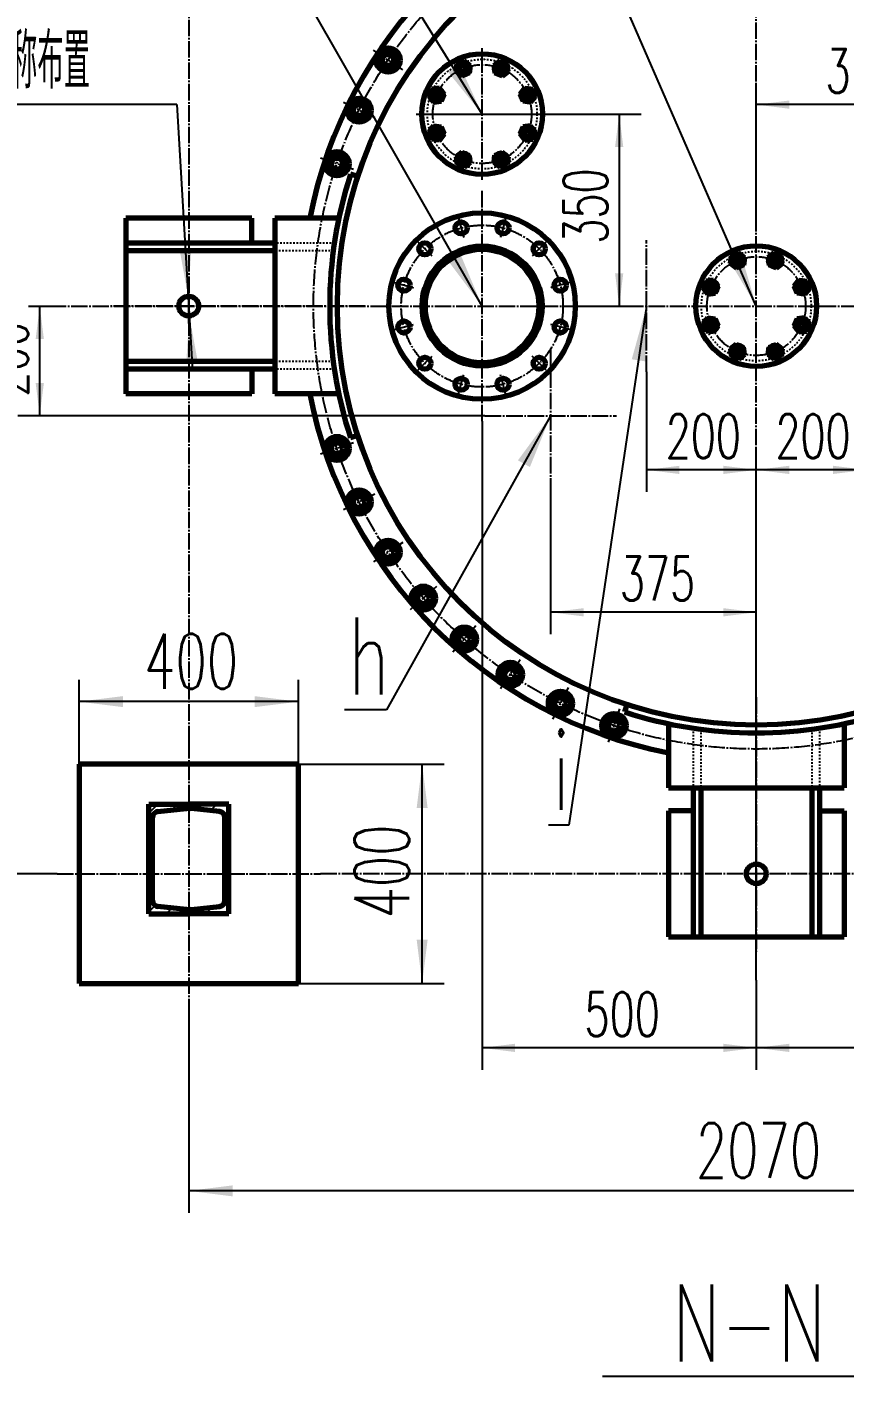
# Model space of a CAD drawing. Header units: millimetres. Extents: x -5940 to 5940, y -8410 to 8410.
# Drawn here: x -4333 to -2843, y -3916 to -1457 of the extents above; entities that cross this region are included whole.
import ezdxf

# ---------------------------------------------------------------- set-up
doc = ezdxf.new("R2010")
doc.units = ezdxf.units.MM
doc.linetypes.add('EB_DASH', pattern=[6, 3, -3])
doc.linetypes.add('EB_DASHDOT', pattern=[39, 30, -3, 3, -3])
for name, color, linetype, lineweight in [('CAXA0', 7, 'Continuous', 70), ('CAXA1', 1, 'EB_DASHDOT', 25), ('CAXA2', 6, 'EB_DASH', 25), ('CAXA3', 4, 'Continuous', 25), ('CAXA4', 3, 'Continuous', 25), ('CAXA5', 51, 'Continuous', 25)]:
    doc.layers.add(name, color=color, linetype=linetype, lineweight=lineweight)
doc.styles.add('机械', font='txt', dxfattribs={"width": 0.667, "bigfont": 'gbcbig.shx'})
doc.dimstyles.new('机械(4)', dxfattribs={"dimscale": 20, "dimtxt": 4, "dimasz": 3, "dimexe": 2, "dimexo": 0, "dimtad": 1, "dimdec": 1, "dimdsep": 46, "dimtxsty": '机械', "dimcen": 0, "dimdle": 4, "dimclrd": 256, "dimclre": 256, "dimclrt": 3, "dimaunit": 1, "dimazin": 2, "dimtfac": 1, "dimtdec": 3, "dimtmove": 0, "dimatfit": 3, "dimfxl": 0, "dimtolj": 1, "dimtzin": 0, "dimarcsym": 0})
doc.dimstyles.new('机械(5)', dxfattribs={"dimscale": 20, "dimtxt": 5, "dimasz": 4, "dimexe": 2, "dimexo": 0, "dimtad": 1, "dimdec": 1, "dimdsep": 46, "dimtxsty": '机械', "dimcen": 0, "dimdle": 5, "dimclrd": 256, "dimclre": 256, "dimclrt": 3, "dimazin": 2, "dimtfac": 1, "dimtdec": 3, "dimtmove": 0, "dimatfit": 3, "dimfxl": 0, "dimtolj": 1, "dimtzin": 0, "dimarcsym": 0})

# ---------------------------------------------------------------- blocks, each defined once
blk = doc.blocks.new('CAXBLOCK93', base_point=(-3674.9, -1516.9))
at = {"layer": 'CAXA0'}
for p, q in [((-3692.2, -1505.4), (-3673.5, -1496.2)), ((-3673.5, -1496.2), (-3656.2, -1507.8)), ((-3692.2, -1505.4), (-3693.5, -1526.1)), ((-3657.6, -1528.5), (-3656.2, -1507.8)), ((-3693.5, -1526.1), (-3676.2, -1537.7)), ((-3657.6, -1528.5), (-3676.2, -1537.7))]:
    blk.add_line(p, q, dxfattribs=at)
for radius in [22, 18, 10.2]:
    blk.add_circle((-3674.9, -1516.9), radius, dxfattribs=at)
at = {"layer": 'CAXA1', "linetype": 'EB_DASHDOT', "lineweight": 25}
blk.add_line((-3648.3, -1534.7), (-3701.5, -1499.2), dxfattribs=at)
at = {"layer": 'CAXA3'}
blk.add_arc((-3674.9, -1516.9), 12, 313.1096, 224.4163, dxfattribs=at)
blk = doc.blocks.new('CAXBLOCK94', base_point=(-3727.7, -1608.4))
at = {"layer": 'CAXA0'}
for p, q in [((-3746.3, -1599.2), (-3729, -1587.7)), ((-3729, -1587.7), (-3710.4, -1596.9)), ((-3709, -1617.6), (-3710.4, -1596.9)), ((-3746.3, -1599.2), (-3745, -1620)), ((-3745, -1620), (-3726.3, -1629.2)), ((-3709, -1617.6), (-3726.3, -1629.2))]:
    blk.add_line(p, q, dxfattribs=at)
for radius in [22, 18, 10.2]:
    blk.add_circle((-3727.7, -1608.4), radius, dxfattribs=at)
at = {"layer": 'CAXA1', "linetype": 'EB_DASHDOT', "lineweight": 25}
blk.add_line((-3699, -1622.6), (-3756.4, -1594.3), dxfattribs=at)
at = {"layer": 'CAXA3'}
blk.add_arc((-3727.7, -1608.4), 12, 320.6096, 231.9163, dxfattribs=at)
blk = doc.blocks.new('CAXBLOCK95', base_point=(-3768.1, -1706))
at = {"layer": 'CAXA0'}
for p, q in [((-3787.8, -1699.3), (-3772.2, -1685.6)), ((-3772.2, -1685.6), (-3752.5, -1692.3)), ((-3748.4, -1712.7), (-3752.5, -1692.3)), ((-3787.8, -1699.3), (-3783.7, -1719.7)), ((-3783.7, -1719.7), (-3764.1, -1726.4)), ((-3748.4, -1712.7), (-3764.1, -1726.4))]:
    blk.add_line(p, q, dxfattribs=at)
for radius in [22, 18, 10.2]:
    blk.add_circle((-3768.1, -1706), radius, dxfattribs=at)
at = {"layer": 'CAXA1', "linetype": 'EB_DASHDOT', "lineweight": 25}
blk.add_line((-3737.8, -1716.3), (-3798.4, -1695.7), dxfattribs=at)
at = {"layer": 'CAXA3'}
blk.add_arc((-3768.1, -1706), 12, 328.1096, 239.4163, dxfattribs=at)
blk = doc.blocks.new('CAXBLOCK96', base_point=(-3768.1, -2225.1))
at = {"layer": 'CAXA0'}
for p, q in [((-3787.8, -2231.8), (-3783.7, -2211.4)), ((-3783.7, -2211.4), (-3764.1, -2204.7)), ((-3748.4, -2218.5), (-3764.1, -2204.7)), ((-3787.8, -2231.8), (-3772.2, -2245.5)), ((-3748.4, -2218.5), (-3752.5, -2238.8)), ((-3772.2, -2245.5), (-3752.5, -2238.8))]:
    blk.add_line(p, q, dxfattribs=at)
for radius in [22, 18, 10.2]:
    blk.add_circle((-3768.1, -2225.1), radius, dxfattribs=at)
at = {"layer": 'CAXA1', "linetype": 'EB_DASHDOT', "lineweight": 25}
blk.add_line((-3737.8, -2214.8), (-3798.4, -2235.4), dxfattribs=at)
at = {"layer": 'CAXA3'}
blk.add_arc((-3768.1, -2225.1), 12, 5.6096, 276.9163, dxfattribs=at)
blk = doc.blocks.new('CAXBLOCK97', base_point=(-3727.7, -2322.7))
at = {"layer": 'CAXA0'}
for p, q in [((-3746.3, -2331.9), (-3745, -2311.2)), ((-3745, -2311.2), (-3726.3, -2302)), ((-3709, -2313.5), (-3726.3, -2302)), ((-3746.3, -2331.9), (-3729, -2343.5)), ((-3729, -2343.5), (-3710.4, -2334.3)), ((-3709, -2313.5), (-3710.4, -2334.3))]:
    blk.add_line(p, q, dxfattribs=at)
for radius in [22, 18, 10.2]:
    blk.add_circle((-3727.7, -2322.7), radius, dxfattribs=at)
at = {"layer": 'CAXA1', "linetype": 'EB_DASHDOT', "lineweight": 25}
blk.add_line((-3699, -2308.6), (-3756.4, -2336.9), dxfattribs=at)
at = {"layer": 'CAXA3'}
blk.add_arc((-3727.7, -2322.7), 12, 13.1096, 284.4163, dxfattribs=at)
blk = doc.blocks.new('CAXBLOCK98', base_point=(-3674.9, -2414.2))
at = {"layer": 'CAXA0'}
for p, q in [((-3693.5, -2405), (-3676.2, -2393.5)), ((-3692.2, -2425.7), (-3693.5, -2405)), ((-3657.6, -2402.6), (-3676.2, -2393.5)), ((-3657.6, -2402.6), (-3656.2, -2423.4)), ((-3692.2, -2425.7), (-3673.5, -2434.9)), ((-3673.5, -2434.9), (-3656.2, -2423.4))]:
    blk.add_line(p, q, dxfattribs=at)
for radius in [22, 18, 10.2]:
    blk.add_circle((-3674.9, -2414.2), radius, dxfattribs=at)
at = {"layer": 'CAXA1', "linetype": 'EB_DASHDOT', "lineweight": 25}
blk.add_line((-3648.3, -2396.4), (-3701.5, -2432), dxfattribs=at)
at = {"layer": 'CAXA3'}
blk.add_arc((-3674.9, -2414.2), 12, 20.6096, 291.9163, dxfattribs=at)
blk = doc.blocks.new('CAXBLOCK99', base_point=(-3610.6, -2498))
at = {"layer": 'CAXA0'}
for p, q in [((-3630.3, -2491.3), (-3614.6, -2477.6)), ((-3594.9, -2484.3), (-3614.6, -2477.6)), ((-3626.2, -2511.7), (-3630.3, -2491.3)), ((-3606.5, -2518.4), (-3590.9, -2504.7)), ((-3594.9, -2484.3), (-3590.9, -2504.7)), ((-3626.2, -2511.7), (-3606.5, -2518.4))]:
    blk.add_line(p, q, dxfattribs=at)
for radius in [22, 18, 10.2]:
    blk.add_circle((-3610.6, -2498), radius, dxfattribs=at)
at = {"layer": 'CAXA1', "linetype": 'EB_DASHDOT', "lineweight": 25}
blk.add_line((-3586.5, -2476.9), (-3634.6, -2519.1), dxfattribs=at)
at = {"layer": 'CAXA3'}
blk.add_arc((-3610.6, -2498), 12, 28.1096, 299.4163, dxfattribs=at)
blk = doc.blocks.new('CAXBLOCK100', base_point=(-3535.9, -2572.7))
at = {"layer": 'CAXA0'}
for p, q in [((-3556.3, -2568.6), (-3542.6, -2553)), ((-3522.2, -2557.1), (-3542.6, -2553)), ((-3522.2, -2557.1), (-3515.5, -2576.7)), ((-3549.6, -2588.3), (-3556.3, -2568.6)), ((-3529.2, -2592.4), (-3515.5, -2576.7)), ((-3549.6, -2588.3), (-3529.2, -2592.4))]:
    blk.add_line(p, q, dxfattribs=at)
for radius in [22, 18, 10.2]:
    blk.add_circle((-3535.9, -2572.7), radius, dxfattribs=at)
at = {"layer": 'CAXA1', "linetype": 'EB_DASHDOT', "lineweight": 25}
blk.add_line((-3514.8, -2548.6), (-3557, -2596.7), dxfattribs=at)
at = {"layer": 'CAXA3'}
blk.add_arc((-3535.9, -2572.7), 12, 35.6096, 306.9163, dxfattribs=at)
blk = doc.blocks.new('CAXBLOCK101', base_point=(-3452.1, -2637))
at = {"layer": 'CAXA0'}
for p, q in [((-3472.8, -2635.6), (-3461.3, -2618.3)), ((-3440.5, -2619.7), (-3461.3, -2618.3)), ((-3440.5, -2619.7), (-3431.3, -2638.3)), ((-3463.6, -2654.3), (-3472.8, -2635.6)), ((-3463.6, -2654.3), (-3442.9, -2655.6)), ((-3442.9, -2655.6), (-3431.3, -2638.3))]:
    blk.add_line(p, q, dxfattribs=at)
for radius in [22, 18, 10.2]:
    blk.add_circle((-3452.1, -2637), radius, dxfattribs=at)
at = {"layer": 'CAXA1', "linetype": 'EB_DASHDOT', "lineweight": 25}
blk.add_line((-3434.3, -2610.4), (-3469.9, -2663.6), dxfattribs=at)
at = {"layer": 'CAXA3'}
blk.add_arc((-3452.1, -2637), 12, 43.1096, 314.4163, dxfattribs=at)
blk = doc.blocks.new('CAXBLOCK102', base_point=(-3360.6, -2689.8))
at = {"layer": 'CAXA0'}
for p, q in [((-3381.4, -2691.2), (-3372.2, -2672.5)), ((-3351.4, -2671.2), (-3372.2, -2672.5)), ((-3351.4, -2671.2), (-3339.9, -2688.4)), ((-3369.8, -2708.4), (-3381.4, -2691.2)), ((-3349.1, -2707.1), (-3339.9, -2688.4)), ((-3369.8, -2708.4), (-3349.1, -2707.1))]:
    blk.add_line(p, q, dxfattribs=at)
for radius in [22, 18, 10.2]:
    blk.add_circle((-3360.6, -2689.8), radius, dxfattribs=at)
at = {"layer": 'CAXA1', "linetype": 'EB_DASHDOT', "lineweight": 25}
blk.add_line((-3346.5, -2661.1), (-3374.8, -2718.5), dxfattribs=at)
at = {"layer": 'CAXA3'}
blk.add_arc((-3360.6, -2689.8), 12, 50.6096, 321.9163, dxfattribs=at)
blk = doc.blocks.new('CAXBLOCK103', base_point=(-3263, -2730.2))
at = {"layer": 'CAXA0'}
for p, q in [((-3283.4, -2734.3), (-3276.7, -2714.6)), ((-3256.3, -2710.5), (-3276.7, -2714.6)), ((-3256.3, -2710.5), (-3242.6, -2726.2)), ((-3249.3, -2745.8), (-3242.6, -2726.2)), ((-3269.7, -2749.9), (-3283.4, -2734.3)), ((-3269.7, -2749.9), (-3249.3, -2745.8))]:
    blk.add_line(p, q, dxfattribs=at)
for radius in [22, 18, 10.2]:
    blk.add_circle((-3263, -2730.2), radius, dxfattribs=at)
at = {"layer": 'CAXA1', "linetype": 'EB_DASHDOT', "lineweight": 25}
blk.add_line((-3252.7, -2699.9), (-3273.3, -2760.5), dxfattribs=at)
at = {"layer": 'CAXA3'}
blk.add_arc((-3263, -2730.2), 12, 58.1096, 329.4163, dxfattribs=at)
blk = doc.blocks.new('*D180')
at = {"layer": 'CAXA4', "linetype": 'Continuous', "lineweight": 25}
for points in [[(-4039.5, -1947.6), (-4054.1, -1868.3), (-4034.2, -1867.2)], [(-4037.4, -1983.5), (-4042.7, -2064), (-4022.8, -2062.8)]]:
    blk.add_hatch(color=131, dxfattribs=at).paths.add_polyline_path(points, flags=0)
at = {"layer": 'CAXA4', "color": 131, "linetype": 'Continuous', "lineweight": 25}
for q in [(-4778, -1598.3), (-4031.6, -2083.4)]:
    blk.add_line((-4059.9, -1598.3), q, dxfattribs=at)
at = {"layer": 'CAXA4', "color": 3, "linetype": 'Continuous', "lineweight": 25, "insert": (-4773, -1468.9), "char_height": 100, "attachment_point": 1, "style": '机械'}
blk.add_mtext('4-{%%C}36 对称布置', dxfattribs=at)
blk = doc.blocks.new('*D181')
at = {"layer": 'CAXA4', "linetype": 'Continuous', "lineweight": 25}
for points in [[(-4238.5, -2686.7), (-4158.5, -2676.7), (-4158.5, -2696.7)], [(-3838.5, -2686.7), (-3918.5, -2676.7), (-3918.5, -2696.7)]]:
    blk.add_hatch(color=131, dxfattribs=at).paths.add_polyline_path(points, flags=0)
at = {"layer": 'CAXA4', "color": 131, "linetype": 'Continuous', "lineweight": 25}
for p, q in [((-4238.5, -2800.6), (-4238.5, -2646.7)), ((-3838.5, -2800.6), (-3838.5, -2646.7)), ((-3838.5, -2686.7), (-4238.5, -2686.7))]:
    blk.add_line(p, q, dxfattribs=at)
at = {"layer": 'CAXA4', "color": 3, "linetype": 'Continuous', "lineweight": 25, "insert": (-4119.9, -2563.1), "char_height": 100, "attachment_point": 1, "style": '机械'}
blk.add_mtext('400', dxfattribs=at)
blk = doc.blocks.new('*D185')
at = {"layer": 'CAXA4', "linetype": 'Continuous', "lineweight": 25}
for points in [[(-3612.8, -2800.6), (-3602.8, -2880.6), (-3622.8, -2880.6)], [(-3612.8, -3200.6), (-3602.8, -3120.6), (-3622.8, -3120.6)]]:
    blk.add_hatch(color=131, dxfattribs=at).paths.add_polyline_path(points, flags=0)
at = {"layer": 'CAXA4', "color": 131, "linetype": 'Continuous', "lineweight": 25}
for p, q in [((-3838.5, -2800.6), (-3572.8, -2800.6)), ((-3612.8, -3200.6), (-3612.8, -2800.6)), ((-3838.5, -3200.6), (-3572.8, -3200.6))]:
    blk.add_line(p, q, dxfattribs=at)
at = {"layer": 'CAXA4', "color": 3, "linetype": 'Continuous', "lineweight": 25, "insert": (-3736.4, -3082), "char_height": 100, "attachment_point": 1, "rotation": 90, "style": '机械'}
blk.add_mtext('400', dxfattribs=at)
blk = doc.blocks.new('*D186')
at = {"layer": 'CAXA4', "linetype": 'Continuous', "lineweight": 25}
for points in [[(-3503.5, -3317.9), (-3443.5, -3310.4), (-3443.5, -3325.4)], [(-3003.5, -3317.9), (-3063.5, -3310.4), (-3063.5, -3325.4)]]:
    blk.add_hatch(color=131, dxfattribs=at).paths.add_polyline_path(points, flags=0)
at = {"layer": 'CAXA4', "color": 131, "linetype": 'Continuous', "lineweight": 25}
for p, q in [((-3503.5, -2175.6), (-3503.5, -3357.9)), ((-3003.5, -3194.3), (-3003.5, -3357.9)), ((-3003.5, -3317.9), (-3503.5, -3317.9))]:
    blk.add_line(p, q, dxfattribs=at)
at = {"layer": 'CAXA4', "color": 3, "linetype": 'Continuous', "lineweight": 25, "insert": (-3316.7, -3216.5), "char_height": 80, "attachment_point": 1, "style": '机械'}
blk.add_mtext('500', dxfattribs=at)
blk = doc.blocks.new('*D187')
at = {"layer": 'CAXA4', "linetype": 'Continuous', "lineweight": 25}
for points in [[(-3003.5, -2264.2), (-2943.5, -2256.7), (-2943.5, -2271.7)], [(-2803.5, -2264.2), (-2863.5, -2256.7), (-2863.5, -2271.7)]]:
    blk.add_hatch(color=131, dxfattribs=at).paths.add_polyline_path(points, flags=0)
at = {"layer": 'CAXA4', "color": 131, "linetype": 'Continuous', "lineweight": 25}
for p, q in [((-2803.5, -2085.6), (-2803.5, -2304.2)), ((-3003.5, -3194.3), (-3003.5, -2224.2)), ((-2803.5, -2264.2), (-3003.5, -2264.2))]:
    blk.add_line(p, q, dxfattribs=at)
at = {"layer": 'CAXA4', "color": 3, "linetype": 'Continuous', "lineweight": 25, "insert": (-2968.6, -2162.8), "char_height": 80, "attachment_point": 1, "style": '机械'}
blk.add_mtext('200', dxfattribs=at)
blk = doc.blocks.new('*D188')
at = {"layer": 'CAXA4', "linetype": 'Continuous', "lineweight": 25}
for points in [[(-3203.5, -2264.2), (-3143.5, -2256.7), (-3143.5, -2271.7)], [(-3003.5, -2264.2), (-3063.5, -2256.7), (-3063.5, -2271.7)]]:
    blk.add_hatch(color=131, dxfattribs=at).paths.add_polyline_path(points, flags=0)
at = {"layer": 'CAXA4', "color": 131, "linetype": 'Continuous', "lineweight": 25}
for p, q in [((-3203.5, -2085.6), (-3203.5, -2304.2)), ((-3003.5, -3194.3), (-3003.5, -2224.2)), ((-3003.5, -2264.2), (-3203.5, -2264.2))]:
    blk.add_line(p, q, dxfattribs=at)
at = {"layer": 'CAXA4', "color": 3, "linetype": 'Continuous', "lineweight": 25, "insert": (-3168.6, -2162.8), "char_height": 80, "attachment_point": 1, "style": '机械'}
blk.add_mtext('200', dxfattribs=at)
blk = doc.blocks.new('*D190')
at = {"layer": 'CAXA4', "linetype": 'Continuous', "lineweight": 25}
blk.add_hatch(color=131, dxfattribs=at).paths.add_polyline_path([(-3503.5, -1965.6), (-3542.3, -1872.6), (-3564, -1885)], flags=0)
at = {"layer": 'CAXA4', "color": 131, "linetype": 'Continuous', "lineweight": 25}
for p, q in [((-3878.4, -1309.9), (-3981.5, -1309.9)), ((-3503.5, -1965.6), (-3878.4, -1309.9))]:
    blk.add_line(p, q, dxfattribs=at)
at = {"layer": 'CAXA4', "color": 3, "linetype": 'Continuous', "lineweight": 25, "insert": (-3974.5, -1172.9), "char_height": 140, "attachment_point": 1, "style": '机械'}
blk.add_mtext('a', dxfattribs=at)
blk = doc.blocks.new('*D191')
at = {"layer": 'CAXA4', "linetype": 'Continuous', "lineweight": 25}
blk.add_hatch(color=131, dxfattribs=at).paths.add_polyline_path([(-3203.5, -1965.6), (-3230.6, -2062.6), (-3205.9, -2066.3)], flags=0)
at = {"layer": 'CAXA4', "color": 131, "linetype": 'Continuous', "lineweight": 25}
for p, q in [((-3203.5, -1965.6), (-3345.1, -2911.9)), ((-3345.1, -2911.9), (-3382.1, -2911.9))]:
    blk.add_line(p, q, dxfattribs=at)
at = {"layer": 'CAXA4', "color": 3, "linetype": 'Continuous', "lineweight": 25, "insert": (-3375.1, -2743.8), "char_height": 140, "attachment_point": 1, "style": '机械'}
blk.add_mtext('i', dxfattribs=at)
blk = doc.blocks.new('*D193')
at = {"layer": 'CAXA4', "linetype": 'Continuous', "lineweight": 25}
blk.add_hatch(color=131, dxfattribs=at).paths.add_polyline_path([(-3003.5, -1965.6), (-3032, -1868.9), (-3054.9, -1878.9)], flags=0)
at = {"layer": 'CAXA4', "color": 131, "linetype": 'Continuous', "lineweight": 25}
for p, q in [((-3378.2, -1106), (-3507.1, -1106)), ((-3003.5, -1965.6), (-3378.2, -1106))]:
    blk.add_line(p, q, dxfattribs=at)
at = {"layer": 'CAXA4', "color": 3, "linetype": 'Continuous', "lineweight": 25, "insert": (-3500.1, -969), "char_height": 140, "attachment_point": 1, "style": '机械'}
blk.add_mtext('c', dxfattribs=at)
blk = doc.blocks.new('*D194')
at = {"layer": 'CAXA4', "linetype": 'Continuous', "lineweight": 25}
for points in [[(-3378.5, -2523.8), (-3318.5, -2516.3), (-3318.5, -2531.3)], [(-3003.5, -2523.8), (-3063.5, -2516.3), (-3063.5, -2531.3)]]:
    blk.add_hatch(color=131, dxfattribs=at).paths.add_polyline_path(points, flags=0)
at = {"layer": 'CAXA4', "color": 131, "linetype": 'Continuous', "lineweight": 25}
for p, q in [((-3378.5, -2285.6), (-3378.5, -2563.8)), ((-3003.5, -3194.3), (-3003.5, -2483.8)), ((-3003.5, -2523.8), (-3378.5, -2523.8))]:
    blk.add_line(p, q, dxfattribs=at)
at = {"layer": 'CAXA4', "color": 3, "linetype": 'Continuous', "lineweight": 25, "insert": (-3252.3, -2422.4), "char_height": 80, "attachment_point": 1, "style": '机械'}
blk.add_mtext('375', dxfattribs=at)
blk = doc.blocks.new('*D195')
at = {"layer": 'CAXA4', "linetype": 'Continuous', "lineweight": 25}
blk.add_hatch(color=131, dxfattribs=at).paths.add_polyline_path([(-3378.5, -2165.6), (-3438.1, -2246.8), (-3416.3, -2259)], flags=0)
at = {"layer": 'CAXA4', "color": 131, "linetype": 'Continuous', "lineweight": 25}
for p, q in [((-3378.5, -2165.6), (-3677.6, -2701.6)), ((-3677.6, -2701.6), (-3754.7, -2701.6))]:
    blk.add_line(p, q, dxfattribs=at)
at = {"layer": 'CAXA4', "color": 3, "linetype": 'Continuous', "lineweight": 25, "insert": (-3747.7, -2533.5), "char_height": 140, "attachment_point": 1, "style": '机械'}
blk.add_mtext('h', dxfattribs=at)
blk = doc.blocks.new('*D198')
at = {"layer": 'CAXA4', "linetype": 'Continuous', "lineweight": 25}
for points in [[(-3003.5, -1598.3), (-2943.5, -1590.8), (-2943.5, -1605.8)], [(-2628.5, -1598.3), (-2688.5, -1590.8), (-2688.5, -1605.8)]]:
    blk.add_hatch(color=131, dxfattribs=at).paths.add_polyline_path(points, flags=0)
at = {"layer": 'CAXA4', "color": 131, "linetype": 'Continuous', "lineweight": 25}
for p, q in [((-3003.5, -1823.1), (-3003.5, -1558.3)), ((-2628.5, -1645.6), (-2628.5, -1558.3)), ((-2628.5, -1598.3), (-3003.5, -1598.3))]:
    blk.add_line(p, q, dxfattribs=at)
at = {"layer": 'CAXA4', "color": 3, "linetype": 'Continuous', "lineweight": 25, "insert": (-2877.3, -1496.9), "char_height": 80, "attachment_point": 1, "style": '机械'}
blk.add_mtext('375', dxfattribs=at)
blk = doc.blocks.new('*D199')
at = {"layer": 'CAXA4', "linetype": 'Continuous', "lineweight": 25}
blk.add_hatch(color=131, dxfattribs=at).paths.add_polyline_path([(-3503.4, -1615.6), (-3545.5, -1524), (-3566.8, -1537.2)], flags=0)
at = {"layer": 'CAXA4', "color": 131, "linetype": 'Continuous', "lineweight": 25}
for p, q in [((-3693.2, -1309.9), (-3791.4, -1309.9)), ((-3503.4, -1615.6), (-3693.2, -1309.9))]:
    blk.add_line(p, q, dxfattribs=at)
at = {"layer": 'CAXA4', "color": 3, "linetype": 'Continuous', "lineweight": 25, "insert": (-3784.4, -1141.8), "char_height": 140, "attachment_point": 1, "style": '机械'}
blk.add_mtext('b', dxfattribs=at)
blk = doc.blocks.new('*D200')
at = {"layer": 'CAXA4', "linetype": 'Continuous', "lineweight": 25}
for points in [[(-3253.5, -1615.6), (-3261, -1675.6), (-3246, -1675.6)], [(-3253.5, -1965.6), (-3261, -1905.6), (-3246, -1905.6)]]:
    blk.add_hatch(color=131, dxfattribs=at).paths.add_polyline_path(points, flags=0)
at = {"layer": 'CAXA4', "color": 131, "linetype": 'Continuous', "lineweight": 25}
for p, q in [((-3623.4, -1615.6), (-3213.5, -1615.6)), ((-3253.5, -1615.6), (-3253.5, -1965.6)), ((-3333.5, -1965.6), (-3213.5, -1965.6))]:
    blk.add_line(p, q, dxfattribs=at)
at = {"layer": 'CAXA4', "color": 3, "linetype": 'Continuous', "lineweight": 25, "insert": (-3354.9, -1851.9), "char_height": 80, "attachment_point": 1, "rotation": 90, "style": '机械'}
blk.add_mtext('350', dxfattribs=at)
blk = doc.blocks.new('*D209')
at = {"layer": 'CAXA4', "linetype": 'Continuous', "lineweight": 25}
for points in [[(-3003.5, -3317.9), (-2943.5, -3310.4), (-2943.5, -3325.4)], [(-2503.5, -3317.9), (-2563.5, -3310.4), (-2563.5, -3325.4)]]:
    blk.add_hatch(color=131, dxfattribs=at).paths.add_polyline_path(points, flags=0)
at = {"layer": 'CAXA4', "color": 131, "linetype": 'Continuous', "lineweight": 25}
for p, q in [((-2503.5, -2435.6), (-2503.5, -3357.9)), ((-3003.5, -3194.3), (-3003.5, -3357.9)), ((-2503.5, -3317.9), (-3003.5, -3317.9))]:
    blk.add_line(p, q, dxfattribs=at)
at = {"layer": 'CAXA4', "color": 3, "linetype": 'Continuous', "lineweight": 25, "insert": (-2816.8, -3216.5), "char_height": 80, "attachment_point": 1, "style": '机械'}
blk.add_mtext('500', dxfattribs=at)
blk = doc.blocks.new('CAXBLOCK130')
at = {"layer": 'CAXA0', "color": 0, "linetype": 'Continuous', "lineweight": 25}
for p, q in [((-4111.5, -2890.1), (-4094.9, -2873.6)), ((-4069.8, -2884.4), (-4059, -2873.6)), ((-4031.4, -2882), (-4023, -2873.6)), ((-3998.8, -2885.2), (-3987.1, -2873.6)), ((-3972.8, -2895.2), (-3965.5, -2887.8)), ((-4111.5, -2926.1), (-4104.5, -2919.1)), ((-3972.5, -2930.8), (-3965.5, -2923.8)), ((-4111.5, -2962), (-4104.5, -2955)), ((-3972.5, -2966.7), (-3965.5, -2959.7)), ((-4111.5, -2997.9), (-4104.5, -2990.9)), ((-3970.4, -3000.6), (-3965.5, -2995.6)), ((-3972.5, -3002.6), (-3970.4, -3000.6)), ((-4111.5, -3033.8), (-4104.5, -3026.8)), ((-3972.5, -3038.5), (-3965.5, -3031.5)), ((-4111.5, -3069.8), (-4099.9, -3058.2)), ((-4079.4, -3073.6), (-4068.6, -3062.9)), ((-4043.4, -3073.6), (-4038.8, -3068.9)), ((-4037.2, -3067.3), (-4036.5, -3066.6)), ((-4007.5, -3073.6), (-3995.5, -3061.6)), ((-3971.6, -3073.6), (-3965.5, -3067.4))]:
    blk.add_line(p, q, dxfattribs=at)
blk = doc.blocks.new('*D216')
at = {"layer": 'CAXA4', "linetype": 'Continuous', "lineweight": 25}
for points in [[(-4310.1, -1965.6), (-4302.6, -2025.6), (-4317.6, -2025.6)], [(-4310.1, -2165.6), (-4302.6, -2105.6), (-4317.6, -2105.6)]]:
    blk.add_hatch(color=131, dxfattribs=at).paths.add_polyline_path(points, flags=0)
at = {"layer": 'CAXA4', "color": 131, "linetype": 'Continuous', "lineweight": 25}
for p, q in [((-4330.9, -1965.6), (-4270.1, -1965.6)), ((-4310.1, -2165.6), (-4310.1, -1965.6)), ((-3498.5, -2165.6), (-4350.1, -2165.6))]:
    blk.add_line(p, q, dxfattribs=at)
at = {"layer": 'CAXA4', "color": 3, "linetype": 'Continuous', "lineweight": 25, "insert": (-4411.5, -2130.7), "char_height": 80, "attachment_point": 1, "rotation": 90, "style": '机械'}
blk.add_mtext('200', dxfattribs=at)
blk = doc.blocks.new('CAXBLOCK132', base_point=(-2920.3, -2000))
at = {"layer": 'CAXA0'}
for p, q in [((-2934.1, -2001.8), (-2928.8, -1989)), ((-2915, -1987.2), (-2928.8, -1989)), ((-2915, -1987.2), (-2906.6, -1998.2)), ((-2925.6, -2012.8), (-2934.1, -2001.8)), ((-2925.6, -2012.8), (-2911.9, -2011)), ((-2911.9, -2011), (-2906.6, -1998.2))]:
    blk.add_line(p, q, dxfattribs=at)
for radius in [12, 6.8]:
    blk.add_circle((-2920.3, -2000), radius, dxfattribs=at)
at = {"layer": 'CAXA1', "linetype": 'EB_DASHDOT', "lineweight": 25}
blk.add_line((-2906.5, -2005.8), (-2934.2, -1994.3), dxfattribs=at)
at = {"layer": 'CAXA3'}
blk.add_arc((-2920.3, -2000), 8, 147.5, 337.5, dxfattribs=at)
blk = doc.blocks.new('CAXBLOCK133', base_point=(-2920.3, -1931.1))
at = {"layer": 'CAXA0'}
for p, q in [((-2925.6, -1918.3), (-2934.1, -1929.3)), ((-2925.6, -1918.3), (-2911.9, -1920.1)), ((-2928.8, -1942.1), (-2934.1, -1929.3)), ((-2915, -1943.9), (-2928.8, -1942.1)), ((-2915, -1943.9), (-2906.6, -1932.9)), ((-2906.6, -1932.9), (-2911.9, -1920.1))]:
    blk.add_line(p, q, dxfattribs=at)
for radius in [12, 6.8]:
    blk.add_circle((-2920.3, -1931.1), radius, dxfattribs=at)
at = {"layer": 'CAXA1', "linetype": 'EB_DASHDOT', "lineweight": 25}
blk.add_line((-2906.5, -1925.4), (-2934.2, -1936.9), dxfattribs=at)
at = {"layer": 'CAXA3'}
blk.add_arc((-2920.3, -1931.1), 8, 192.5, 22.5, dxfattribs=at)
blk = doc.blocks.new('CAXBLOCK134', base_point=(-2969, -1882.4))
at = {"layer": 'CAXA0'}
for p, q in [((-2981.8, -1877.1), (-2970.8, -1868.7)), ((-2958, -1874), (-2970.8, -1868.7)), ((-2981.8, -1877.1), (-2980, -1890.9)), ((-2967.2, -1896.2), (-2980, -1890.9)), ((-2956.2, -1887.7), (-2967.2, -1896.2)), ((-2956.2, -1887.7), (-2958, -1874))]:
    blk.add_line(p, q, dxfattribs=at)
for radius in [12, 6.8]:
    blk.add_circle((-2969, -1882.4), radius, dxfattribs=at)
at = {"layer": 'CAXA1', "linetype": 'EB_DASHDOT', "lineweight": 25}
blk.add_line((-2963.3, -1868.6), (-2974.8, -1896.3), dxfattribs=at)
at = {"layer": 'CAXA3'}
blk.add_arc((-2969, -1882.4), 8, 237.5, 67.5, dxfattribs=at)
blk = doc.blocks.new('CAXBLOCK135', base_point=(-3037.9, -1882.4))
at = {"layer": 'CAXA0'}
for p, q in [((-3036.1, -1868.7), (-3048.9, -1874)), ((-3025.1, -1877.1), (-3036.1, -1868.7)), ((-3050.7, -1887.7), (-3048.9, -1874)), ((-3050.7, -1887.7), (-3039.7, -1896.2)), ((-3026.9, -1890.9), (-3039.7, -1896.2)), ((-3025.1, -1877.1), (-3026.9, -1890.9))]:
    blk.add_line(p, q, dxfattribs=at)
for radius in [12, 6.8]:
    blk.add_circle((-3037.9, -1882.4), radius, dxfattribs=at)
at = {"layer": 'CAXA1', "linetype": 'EB_DASHDOT', "lineweight": 25}
blk.add_line((-3043.6, -1868.6), (-3032.2, -1896.3), dxfattribs=at)
at = {"layer": 'CAXA3'}
blk.add_arc((-3037.9, -1882.4), 8, 282.5, 112.5, dxfattribs=at)
blk = doc.blocks.new('CAXBLOCK136', base_point=(-3086.6, -1931.1))
at = {"layer": 'CAXA0'}
for p, q in [((-3081.3, -1918.3), (-3095, -1920.1)), ((-3081.3, -1918.3), (-3072.9, -1929.3)), ((-3095, -1920.1), (-3100.4, -1932.9)), ((-3091.9, -1943.9), (-3100.4, -1932.9)), ((-3091.9, -1943.9), (-3078.2, -1942.1)), ((-3072.9, -1929.3), (-3078.2, -1942.1))]:
    blk.add_line(p, q, dxfattribs=at)
for radius in [12, 6.8]:
    blk.add_circle((-3086.6, -1931.1), radius, dxfattribs=at)
at = {"layer": 'CAXA1', "linetype": 'EB_DASHDOT', "lineweight": 25}
blk.add_line((-3100.5, -1925.4), (-3072.8, -1936.9), dxfattribs=at)
at = {"layer": 'CAXA3'}
blk.add_arc((-3086.6, -1931.1), 8, 327.5, 157.5, dxfattribs=at)
blk = doc.blocks.new('CAXBLOCK137', base_point=(-3086.6, -2000))
at = {"layer": 'CAXA0'}
for p, q in [((-3091.9, -1987.2), (-3100.4, -1998.2)), ((-3091.9, -1987.2), (-3078.2, -1989)), ((-3078.2, -1989), (-3072.9, -2001.8)), ((-3100.4, -1998.2), (-3095, -2011)), ((-3081.3, -2012.8), (-3095, -2011)), ((-3081.3, -2012.8), (-3072.9, -2001.8))]:
    blk.add_line(p, q, dxfattribs=at)
for radius in [12, 6.8]:
    blk.add_circle((-3086.6, -2000), radius, dxfattribs=at)
at = {"layer": 'CAXA1', "linetype": 'EB_DASHDOT', "lineweight": 25}
blk.add_line((-3100.5, -2005.8), (-3072.8, -1994.3), dxfattribs=at)
at = {"layer": 'CAXA3'}
blk.add_arc((-3086.6, -2000), 8, 12.5, 202.5, dxfattribs=at)
blk = doc.blocks.new('CAXBLOCK138', base_point=(-2969, -2048.7))
at = {"layer": 'CAXA0'}
for p, q in [((-2981.8, -2054), (-2980, -2040.3)), ((-2980, -2040.3), (-2967.2, -2035)), ((-2956.2, -2043.4), (-2967.2, -2035)), ((-2981.8, -2054), (-2970.8, -2062.5)), ((-2970.8, -2062.5), (-2958, -2057.2)), ((-2956.2, -2043.4), (-2958, -2057.2))]:
    blk.add_line(p, q, dxfattribs=at)
for radius in [12, 6.8]:
    blk.add_circle((-2969, -2048.7), radius, dxfattribs=at)
at = {"layer": 'CAXA1', "linetype": 'EB_DASHDOT', "lineweight": 25}
blk.add_line((-2963.3, -2062.6), (-2974.8, -2034.9), dxfattribs=at)
at = {"layer": 'CAXA3'}
blk.add_arc((-2969, -2048.7), 8, 102.5, 292.5, dxfattribs=at)
blk = doc.blocks.new('CAXBLOCK139', base_point=(-3037.9, -2048.7))
at = {"layer": 'CAXA0'}
for p, q in [((-3050.7, -2043.4), (-3039.7, -2035)), ((-3039.7, -2035), (-3026.9, -2040.3)), ((-3025.1, -2054), (-3026.9, -2040.3)), ((-3050.7, -2043.4), (-3048.9, -2057.2)), ((-3048.9, -2057.2), (-3036.1, -2062.5)), ((-3025.1, -2054), (-3036.1, -2062.5))]:
    blk.add_line(p, q, dxfattribs=at)
for radius in [12, 6.8]:
    blk.add_circle((-3037.9, -2048.7), radius, dxfattribs=at)
at = {"layer": 'CAXA1', "linetype": 'EB_DASHDOT', "lineweight": 25}
blk.add_line((-3043.6, -2062.6), (-3032.2, -2034.9), dxfattribs=at)
at = {"layer": 'CAXA3'}
blk.add_arc((-3037.9, -2048.7), 8, 57.5, 247.5, dxfattribs=at)
blk = doc.blocks.new('CAXBLOCK140', base_point=(-3420.3, -1650))
at = {"layer": 'CAXA0'}
for p, q in [((-3434, -1651.8), (-3428.7, -1639)), ((-3415, -1637.2), (-3428.7, -1639)), ((-3415, -1637.2), (-3406.5, -1648.2)), ((-3425.6, -1662.8), (-3434, -1651.8)), ((-3425.6, -1662.8), (-3411.8, -1661)), ((-3411.8, -1661), (-3406.5, -1648.2))]:
    blk.add_line(p, q, dxfattribs=at)
for radius in [12, 6.8]:
    blk.add_circle((-3420.3, -1650), radius, dxfattribs=at)
at = {"layer": 'CAXA1', "linetype": 'EB_DASHDOT', "lineweight": 25}
blk.add_line((-3406.4, -1655.8), (-3434.1, -1644.3), dxfattribs=at)
at = {"layer": 'CAXA3'}
blk.add_arc((-3420.3, -1650), 8, 147.5, 337.5, dxfattribs=at)
blk = doc.blocks.new('CAXBLOCK141', base_point=(-3420.3, -1581.1))
at = {"layer": 'CAXA0'}
for p, q in [((-3425.6, -1568.3), (-3434, -1579.3)), ((-3425.6, -1568.3), (-3411.8, -1570.1)), ((-3406.5, -1582.9), (-3411.8, -1570.1)), ((-3428.7, -1592.1), (-3434, -1579.3)), ((-3415, -1593.9), (-3428.7, -1592.1)), ((-3415, -1593.9), (-3406.5, -1582.9))]:
    blk.add_line(p, q, dxfattribs=at)
for radius in [12, 6.8]:
    blk.add_circle((-3420.3, -1581.1), radius, dxfattribs=at)
at = {"layer": 'CAXA1', "linetype": 'EB_DASHDOT', "lineweight": 25}
blk.add_line((-3406.4, -1575.4), (-3434.1, -1586.9), dxfattribs=at)
at = {"layer": 'CAXA3'}
blk.add_arc((-3420.3, -1581.1), 8, 192.5, 22.5, dxfattribs=at)
blk = doc.blocks.new('CAXBLOCK142', base_point=(-3469, -1532.4))
at = {"layer": 'CAXA0'}
for p, q in [((-3481.8, -1527.1), (-3470.8, -1518.7)), ((-3458, -1524), (-3470.8, -1518.7)), ((-3456.2, -1537.7), (-3458, -1524)), ((-3481.8, -1527.1), (-3480, -1540.9)), ((-3467.2, -1546.2), (-3480, -1540.9)), ((-3456.2, -1537.7), (-3467.2, -1546.2))]:
    blk.add_line(p, q, dxfattribs=at)
for radius in [12, 6.8]:
    blk.add_circle((-3469, -1532.4), radius, dxfattribs=at)
at = {"layer": 'CAXA1', "linetype": 'EB_DASHDOT', "lineweight": 25}
blk.add_line((-3463.2, -1518.6), (-3474.7, -1546.3), dxfattribs=at)
at = {"layer": 'CAXA3'}
blk.add_arc((-3469, -1532.4), 8, 237.5, 67.5, dxfattribs=at)
blk = doc.blocks.new('CAXBLOCK143', base_point=(-3537.9, -1532.4))
at = {"layer": 'CAXA0'}
for p, q in [((-3550.7, -1537.7), (-3548.9, -1524)), ((-3536, -1518.7), (-3548.9, -1524)), ((-3525.1, -1527.1), (-3536, -1518.7)), ((-3550.7, -1537.7), (-3539.7, -1546.2)), ((-3526.9, -1540.9), (-3539.7, -1546.2)), ((-3525.1, -1527.1), (-3526.9, -1540.9))]:
    blk.add_line(p, q, dxfattribs=at)
for radius in [12, 6.8]:
    blk.add_circle((-3537.9, -1532.4), radius, dxfattribs=at)
at = {"layer": 'CAXA1', "linetype": 'EB_DASHDOT', "lineweight": 25}
blk.add_line((-3543.6, -1518.6), (-3532.1, -1546.3), dxfattribs=at)
at = {"layer": 'CAXA3'}
blk.add_arc((-3537.9, -1532.4), 8, 282.5, 112.5, dxfattribs=at)
blk = doc.blocks.new('CAXBLOCK144', base_point=(-3586.6, -1581.1))
at = {"layer": 'CAXA0'}
for p, q in [((-3595, -1570.1), (-3600.3, -1582.9)), ((-3581.3, -1568.3), (-3595, -1570.1)), ((-3581.3, -1568.3), (-3572.8, -1579.3)), ((-3591.9, -1593.9), (-3600.3, -1582.9)), ((-3591.9, -1593.9), (-3578.1, -1592.1)), ((-3572.8, -1579.3), (-3578.1, -1592.1))]:
    blk.add_line(p, q, dxfattribs=at)
for radius in [12, 6.8]:
    blk.add_circle((-3586.6, -1581.1), radius, dxfattribs=at)
at = {"layer": 'CAXA1', "linetype": 'EB_DASHDOT', "lineweight": 25}
blk.add_line((-3600.4, -1575.4), (-3572.7, -1586.9), dxfattribs=at)
at = {"layer": 'CAXA3'}
blk.add_arc((-3586.6, -1581.1), 8, 327.5, 157.5, dxfattribs=at)
blk = doc.blocks.new('CAXBLOCK145', base_point=(-3586.6, -1650))
at = {"layer": 'CAXA0'}
for p, q in [((-3591.9, -1637.2), (-3600.3, -1648.2)), ((-3591.9, -1637.2), (-3578.1, -1639)), ((-3578.1, -1639), (-3572.8, -1651.8)), ((-3600.3, -1648.2), (-3595, -1661)), ((-3581.3, -1662.8), (-3595, -1661)), ((-3581.3, -1662.8), (-3572.8, -1651.8))]:
    blk.add_line(p, q, dxfattribs=at)
for radius in [12, 6.8]:
    blk.add_circle((-3586.6, -1650), radius, dxfattribs=at)
at = {"layer": 'CAXA1', "linetype": 'EB_DASHDOT', "lineweight": 25}
blk.add_line((-3600.4, -1655.8), (-3572.7, -1644.3), dxfattribs=at)
at = {"layer": 'CAXA3'}
blk.add_arc((-3586.6, -1650), 8, 12.5, 202.5, dxfattribs=at)
blk = doc.blocks.new('CAXBLOCK146', base_point=(-3469, -1698.7))
at = {"layer": 'CAXA0'}
for p, q in [((-3481.8, -1704), (-3480, -1690.3)), ((-3480, -1690.3), (-3467.2, -1685)), ((-3456.2, -1693.4), (-3467.2, -1685)), ((-3456.2, -1693.4), (-3458, -1707.2)), ((-3481.8, -1704), (-3470.8, -1712.5)), ((-3470.8, -1712.5), (-3458, -1707.2))]:
    blk.add_line(p, q, dxfattribs=at)
for radius in [12, 6.8]:
    blk.add_circle((-3469, -1698.7), radius, dxfattribs=at)
at = {"layer": 'CAXA1', "linetype": 'EB_DASHDOT', "lineweight": 25}
blk.add_line((-3463.2, -1712.6), (-3474.7, -1684.9), dxfattribs=at)
at = {"layer": 'CAXA3'}
blk.add_arc((-3469, -1698.7), 8, 102.5, 292.5, dxfattribs=at)
blk = doc.blocks.new('CAXBLOCK147', base_point=(-3537.9, -1698.7))
at = {"layer": 'CAXA0'}
for p, q in [((-3550.7, -1693.4), (-3539.7, -1685)), ((-3550.7, -1693.4), (-3548.9, -1707.2)), ((-3539.7, -1685), (-3526.9, -1690.3)), ((-3525.1, -1704), (-3526.9, -1690.3)), ((-3548.9, -1707.2), (-3536, -1712.5)), ((-3525.1, -1704), (-3536, -1712.5))]:
    blk.add_line(p, q, dxfattribs=at)
for radius in [12, 6.8]:
    blk.add_circle((-3537.9, -1698.7), radius, dxfattribs=at)
at = {"layer": 'CAXA1', "linetype": 'EB_DASHDOT', "lineweight": 25}
blk.add_line((-3543.6, -1712.6), (-3532.1, -1684.9), dxfattribs=at)
at = {"layer": 'CAXA3'}
blk.add_arc((-3537.9, -1698.7), 8, 57.5, 247.5, dxfattribs=at)
blk = doc.blocks.new('*D233')
at = {"layer": 'CAXA4', "linetype": 'Continuous', "lineweight": 25}
for points in [[(-4861, -930.6), (-4871, -1010.6), (-4851, -1010.6)], [(-4861, -3000.6), (-4871, -2920.6), (-4851, -2920.6)]]:
    blk.add_hatch(color=131, dxfattribs=at).paths.add_polyline_path(points, flags=0)
at = {"layer": 'CAXA4', "color": 131, "linetype": 'Continuous', "lineweight": 25}
for p, q in [((-4278.5, -930.6), (-4901, -930.6)), ((-4861, -930.6), (-4861, -3000.6)), ((-4278.5, -3000.6), (-4901, -3000.6))]:
    blk.add_line(p, q, dxfattribs=at)
at = {"layer": 'CAXA4', "color": 3, "linetype": 'Continuous', "lineweight": 25, "insert": (-4984.6, -2075.9), "char_height": 100, "attachment_point": 1, "rotation": 90, "style": '机械'}
blk.add_mtext('2070', dxfattribs=at)
blk = doc.blocks.new('*D234')
at = {"layer": 'CAXA4', "linetype": 'Continuous', "lineweight": 25}
for points in [[(-4038.5, -3578.6), (-3958.5, -3568.6), (-3958.5, -3588.6)], [(-1968.5, -3578.6), (-2048.5, -3568.6), (-2048.5, -3588.6)]]:
    blk.add_hatch(color=131, dxfattribs=at).paths.add_polyline_path(points, flags=0)
at = {"layer": 'CAXA4', "color": 131, "linetype": 'Continuous', "lineweight": 25}
for p, q in [((-4038.5, -3240.6), (-4038.5, -3618.6)), ((-1968.5, -3240.6), (-1968.5, -3618.6)), ((-1968.5, -3578.6), (-4038.5, -3578.6))]:
    blk.add_line(p, q, dxfattribs=at)
at = {"layer": 'CAXA4', "color": 3, "linetype": 'Continuous', "lineweight": 25, "insert": (-3113.7, -3455), "char_height": 100, "attachment_point": 1, "style": '机械'}
blk.add_mtext('2070', dxfattribs=at)

msp = doc.modelspace()

# ---------------------------------------------------------------- linework, layer by layer
at = {"layer": 'CAXA0'}
for p, q in [((-3730.07, -1729.48), (-3743.39, -1725.15)), ((-3923.46, -1805.57), (-4153.46, -1805.57)), ((-4153.46, -1805.57), (-4153.46, -2125.57)), ((-3923.46, -1850.57), (-3923.46, -1805.57)), ((-3764.83, -1805.57), (-3881.46, -1805.57)), ((-3881.46, -1805.57), (-3881.46, -2125.57)), ((-3881.46, -1850.57), (-4153.46, -1850.57)), ((-3881.46, -1864.57), (-4153.46, -1864.57)), ((-3881.46, -2066.57), (-4153.46, -2066.57)), ((-3881.46, -2080.57), (-4153.46, -2080.57)), ((-3923.46, -2080.57), (-3923.46, -2125.57)), ((-3923.46, -2125.57), (-4153.46, -2125.57)), ((-3764.83, -2125.57), (-3881.46, -2125.57)), ((-3730.07, -2201.66), (-3743.39, -2205.99)), ((-3239.55, -2692.18), (-3243.88, -2705.49)), ((-3163.46, -2726.94), (-3163.46, -2843.57)), ((-2843.46, -2726.94), (-2843.46, -2843.57)), ((-4238.46, -2800.57), (-4238.46, -3200.57)), ((-3838.46, -2800.57), (-4238.46, -2800.57)), ((-3838.46, -3200.57), (-3838.46, -2800.57)), ((-3163.46, -2843.57), (-2843.46, -2843.57)), ((-3118.46, -2843.57), (-3118.46, -3115.57)), ((-3104.46, -2843.57), (-3104.46, -3115.57)), ((-2902.46, -2843.57), (-2902.46, -3115.57)), ((-2888.46, -2843.57), (-2888.46, -3115.57)), ((-4111.46, -3073.57), (-4111.46, -2873.57)), ((-4111.46, -2873.57), (-4038.46, -2873.57)), ((-4038.46, -2876.29), (-4038.46, -2873.57)), ((-3965.46, -2873.57), (-4038.46, -2873.57)), ((-4038.46, -2876.29), (-4038.46, -2873.57)), ((-3965.46, -3073.57), (-3965.46, -2873.57)), ((-4104.46, -3049.32), (-4104.46, -2897.82)), ((-4094.56, -2886.88), (-4043.42, -2881.77)), ((-3982.37, -2886.88), (-4033.51, -2881.77)), ((-3972.46, -3049.32), (-3972.46, -2897.82)), ((-3163.46, -2885.57), (-3163.46, -3115.57)), ((-3118.46, -2885.57), (-3163.46, -2885.57)), ((-2888.46, -2885.57), (-2843.46, -2885.57)), ((-2843.46, -2885.57), (-2843.46, -3115.57)), ((-4111.46, -3073.57), (-4038.46, -3073.57)), ((-4043.42, -3065.37), (-4094.56, -3060.26)), ((-4038.46, -3070.85), (-4038.46, -3073.57)), ((-4038.46, -3070.85), (-4038.46, -3073.57)), ((-3965.46, -3073.57), (-4038.46, -3073.57)), ((-4033.51, -3065.37), (-3982.37, -3060.26)), ((-3163.46, -3115.57), (-2843.46, -3115.57)), ((-4238.46, -3200.57), (-3838.46, -3200.57))]:
    msp.add_line(p, q, dxfattribs=at)
for centre, radius in [((-3003.46, -1965.57), 764), ((-3503.42, -1615.57), 110), ((-3503.46, -1965.57), 170), ((-3541.64, -1823.1), 11), ((-3465.29, -1823.1), 11), ((-3607.76, -1861.27), 11), ((-3503.46, -1965.57), 109.5), ((-3503.46, -1965.57), 103.5), ((-3399.17, -1861.27), 11), ((-3003.46, -1965.57), 110), ((-3645.94, -1927.39), 11), ((-3360.99, -1927.39), 11), ((-4038.46, -1965.57), 18), ((-3645.94, -2003.75), 11), ((-3360.99, -2003.75), 11), ((-3607.76, -2069.87), 11), ((-3399.17, -2069.87), 11), ((-3541.64, -2108.04), 11), ((-3465.29, -2108.04), 11), ((-3003.46, -3000.57), 18)]:
    msp.add_circle(centre, radius, dxfattribs=at)
for centre, radius, start, end in [((-3003.46, -1965.57), 830, 101.11455, 168.88545), ((-3003.46, -1965.57), 778, 162, 198), ((-3003.46, -1965.57), 830, 191.11455, 258.88545), ((-3003.46, -1965.57), 778, 252, 288), ((-4043.96, -2876.29), 5.5, 275.71059, 360), ((-4032.96, -2876.29), 5.5, 180, 264.28941), ((-4093.46, -2897.82), 11, 95.71059, 180), ((-3983.46, -2897.82), 11, 0, 84.28941), ((-4093.46, -3049.32), 11, 180, 264.28941), ((-3983.46, -3049.32), 11, 275.71059, 360), ((-4043.96, -3070.85), 5.5, 0, 84.28941), ((-4032.96, -3070.85), 5.5, 95.71059, 180)]:
    msp.add_arc(centre, radius, start, end, dxfattribs=at)
at = {"layer": 'CAXA1', "linetype": 'EB_DASHDOT', "lineweight": 25}
for p, q in [((-3003.46, -3194.33), (-3003.46, -765.98)), ((-4038.46, -1170.57), (-4038.46, -2760.57)), ((-3503.42, -1735.57), (-3503.42, -1495.57)), ((-3623.42, -1615.57), (-3383.42, -1615.57)), ((-3503.46, -2175.57), (-3503.46, -1755.57)), ((-3546.3, -1805.71), (-3536.98, -1840.48)), ((-3460.63, -1805.71), (-3469.95, -1840.48)), ((-3620.49, -1848.54), (-3595.03, -1874)), ((-3386.44, -1848.54), (-3411.89, -1874)), ((-3203.46, -2085.57), (-3203.46, -1845.57)), ((-4038.46, -1997.57), (-4038.46, -1933.57)), ((-3663.32, -1922.74), (-3628.55, -1932.05)), ((-3343.6, -1922.74), (-3378.38, -1932.05)), ((-4330.91, -1965.57), (-1606.69, -1965.57)), ((-3716.64, -1965.57), (-4181.01, -1965.57)), ((-3663.32, -2008.4), (-3628.55, -1999.09)), ((-3343.6, -2008.4), (-3378.38, -1999.09)), ((-3620.49, -2082.6), (-3595.03, -2057.14)), ((-3386.44, -2082.6), (-3411.89, -2057.14)), ((-3378.46, -2045.57), (-3378.46, -2285.57)), ((-3546.3, -2125.43), (-3536.98, -2090.66)), ((-3460.63, -2125.43), (-3469.95, -2090.66)), ((-3498.46, -2165.57), (-3258.46, -2165.57)), ((-3003.46, -2678.75), (-3003.46, -3143.12)), ((-4038.46, -2760.57), (-4038.46, -3240.57)), ((-4278.46, -3000.57), (-3798.46, -3000.57)), ((-2208.46, -3000.57), (-3798.46, -3000.57))]:
    msp.add_line(p, q, dxfattribs=at)
for centre, radius in [((-3003.46, -1965.57), 807.5), ((-3503.42, -1615.57), 90), ((-3503.46, -1965.57), 147.5), ((-3003.46, -1965.57), 90)]:
    msp.add_circle(centre, radius, dxfattribs=at)
at = {"layer": 'CAXA2'}
for p, q in [((-3772.92, -1850.57), (-3881.46, -1850.57)), ((-3774.88, -1864.57), (-3881.46, -1864.57)), ((-3774.88, -2066.57), (-3881.46, -2066.57)), ((-3772.92, -2080.57), (-3881.46, -2080.57)), ((-3118.46, -2735.02), (-3118.46, -2843.57)), ((-3104.46, -2736.99), (-3104.46, -2843.57)), ((-2902.46, -2736.99), (-2902.46, -2843.57)), ((-2888.46, -2735.02), (-2888.46, -2843.57))]:
    msp.add_line(p, q, dxfattribs=at)
for centre in [(-3503.42, -1615.57), (-3003.46, -1965.57)]:
    msp.add_circle(centre, 100, dxfattribs=at)
at = {"layer": 'CAXA3'}
msp.add_line((-3283.68, -3916.15), (-2758.16, -3916.15), dxfattribs=at)

# ---------------------------------------------------------------- block references
at = {"layer": 'CAXA0'}
for name, p in [('CAXBLOCK93', (-3674.88, -1516.95)), ('CAXBLOCK143', (-3537.86, -1532.42)), ('CAXBLOCK142', (-3468.97, -1532.42)), ('CAXBLOCK144', (-3586.56, -1581.13)), ('CAXBLOCK141', (-3420.27, -1581.13)), ('CAXBLOCK94', (-3727.69, -1608.42)), ('CAXBLOCK145', (-3586.56, -1650.01)), ('CAXBLOCK140', (-3420.27, -1650.01)), ('CAXBLOCK95', (-3768.11, -1706.01)), ('CAXBLOCK147', (-3537.86, -1698.72)), ('CAXBLOCK146', (-3468.97, -1698.72)), ('CAXBLOCK135', (-3037.91, -1882.42)), ('CAXBLOCK134', (-2969.02, -1882.42)), ('CAXBLOCK136', (-3086.61, -1931.13)), ('CAXBLOCK133', (-2920.32, -1931.13)), ('CAXBLOCK137', (-3086.61, -2000.01)), ('CAXBLOCK132', (-2920.32, -2000.01)), ('CAXBLOCK139', (-3037.91, -2048.72)), ('CAXBLOCK138', (-2969.02, -2048.72)), ('CAXBLOCK96', (-3768.11, -2225.13)), ('CAXBLOCK97', (-3727.69, -2322.72)), ('CAXBLOCK98', (-3674.88, -2414.19)), ('CAXBLOCK99', (-3610.57, -2497.99)), ('CAXBLOCK100', (-3535.89, -2572.68)), ('CAXBLOCK101', (-3452.09, -2636.98)), ('CAXBLOCK102', (-3360.61, -2689.79)), ('CAXBLOCK103', (-3263.03, -2730.22))]:
    msp.add_blockref(name, p, dxfattribs=at)
at = {"layer": 'CAXA4'}
for name in ['*D193', '*D199', '*D190', '*D191', '*D195']:
    msp.add_blockref(name, (0, 0), dxfattribs=at)
at = {"layer": 'CAXA5'}
msp.add_blockref('CAXBLOCK130', (0, 0), dxfattribs=at)

# ---------------------------------------------------------------- texts
at = {"layer": 'CAXA4', "linetype": 'Continuous', "lineweight": 25, "insert": (-3156.28, -3749.43), "char_height": 140, "attachment_point": 1, "style": '机械'}
msp.add_mtext('N-N', dxfattribs=at)

# ---------------------------------------------------------------- dimensions: what is measured, and where the dimension line sits
at = {"layer": 'CAXA4'}
for base, p1, p2, angle, text, dimstyle, picture, middle in [((-4860.98, -1965.57), (-4278.46, -930.57), (-4278.46, -3000.57), 270, '2070', '机械(5)', '*D233', (-4923.48, -1965.57)), ((-3253.46, -1790.57), (-3623.42, -1615.57), (-3333.46, -1965.57), 90, '350', '机械(4)', '*D200', (-3305.96, -1790.57)), ((-4310.08, -2065.57), (-3498.46, -2165.57), (-4330.91, -1965.57), 90, '200', '机械(4)', '*D216', (-4362.58, -2065.57)), ((-3103.46, -2264.18), (-3003.46, -3194.33), (-3203.46, -2085.57), 180, '200', '机械(4)', '*D188', (-3103.46, -2211.68)), ((-2903.46, -2264.18), (-2803.46, -2085.57), (-3003.46, -3194.33), 180, '200', '机械(4)', '*D187', (-2903.46, -2211.68)), ((-3253.46, -3317.87), (-3003.46, -3194.33), (-3503.46, -2175.57), 180, '500', '机械(4)', '*D186', (-3253.46, -3265.37)), ((-3612.81, -3000.57), (-3838.46, -3200.57), (-3838.46, -2800.57), 90, '400', '机械(5)', '*D185', (-3675.31, -3000.57)), ((-3003.46, -3578.6), (-1968.46, -3240.57), (-4038.46, -3240.57), 180, '2070', '机械(5)', '*D234', (-3003.46, -3516.1))]:
    dim = msp.add_linear_dim(base=base, p1=p1, p2=p2, angle=angle, text=text, dimstyle=dimstyle, dxfattribs=at)
    dim.commit()
    dim.dimension.update_dxf_attribs({"geometry": picture, "text_midpoint": middle})
dim = msp.add_diameter_dim_2p(p1=(-4037.42, -1983.54), p2=(-4039.51, -1947.6), text='4-{%%C}36 对称布置', dimstyle='机械(5)', dxfattribs=at)
dim.commit()
dim.dimension.update_dxf_attribs({"geometry": '*D180', "text_midpoint": (-4452.29, -1532.89)})
for base, p1, p2, text, dimstyle, picture, middle in [((-2815.96, -1598.31), (-2628.46, -1645.57), (-3003.46, -1823.07), '375', '机械(4)', '*D198', (-2815.96, -1545.81)), ((-3190.96, -2523.79), (-3003.46, -3194.33), (-3378.46, -2285.57), '375', '机械(4)', '*D194', (-3190.96, -2471.29)), ((-2753.49, -3317.87), (-2503.51, -2435.57), (-3003.46, -3194.33), '500', '机械(4)', '*D209', (-2753.49, -3265.37)), ((-4038.46, -2686.7), (-3838.46, -2800.57), (-4238.46, -2800.57), '400', '机械(5)', '*D181', (-4038.46, -2624.2))]:
    dim = msp.add_linear_dim(base=base, p1=p1, p2=p2, text=text, dimstyle=dimstyle, dxfattribs=at)
    dim.commit()
    dim.dimension.update_dxf_attribs({"geometry": picture, "text_midpoint": middle})

doc.saveas('drawing.dxf')
